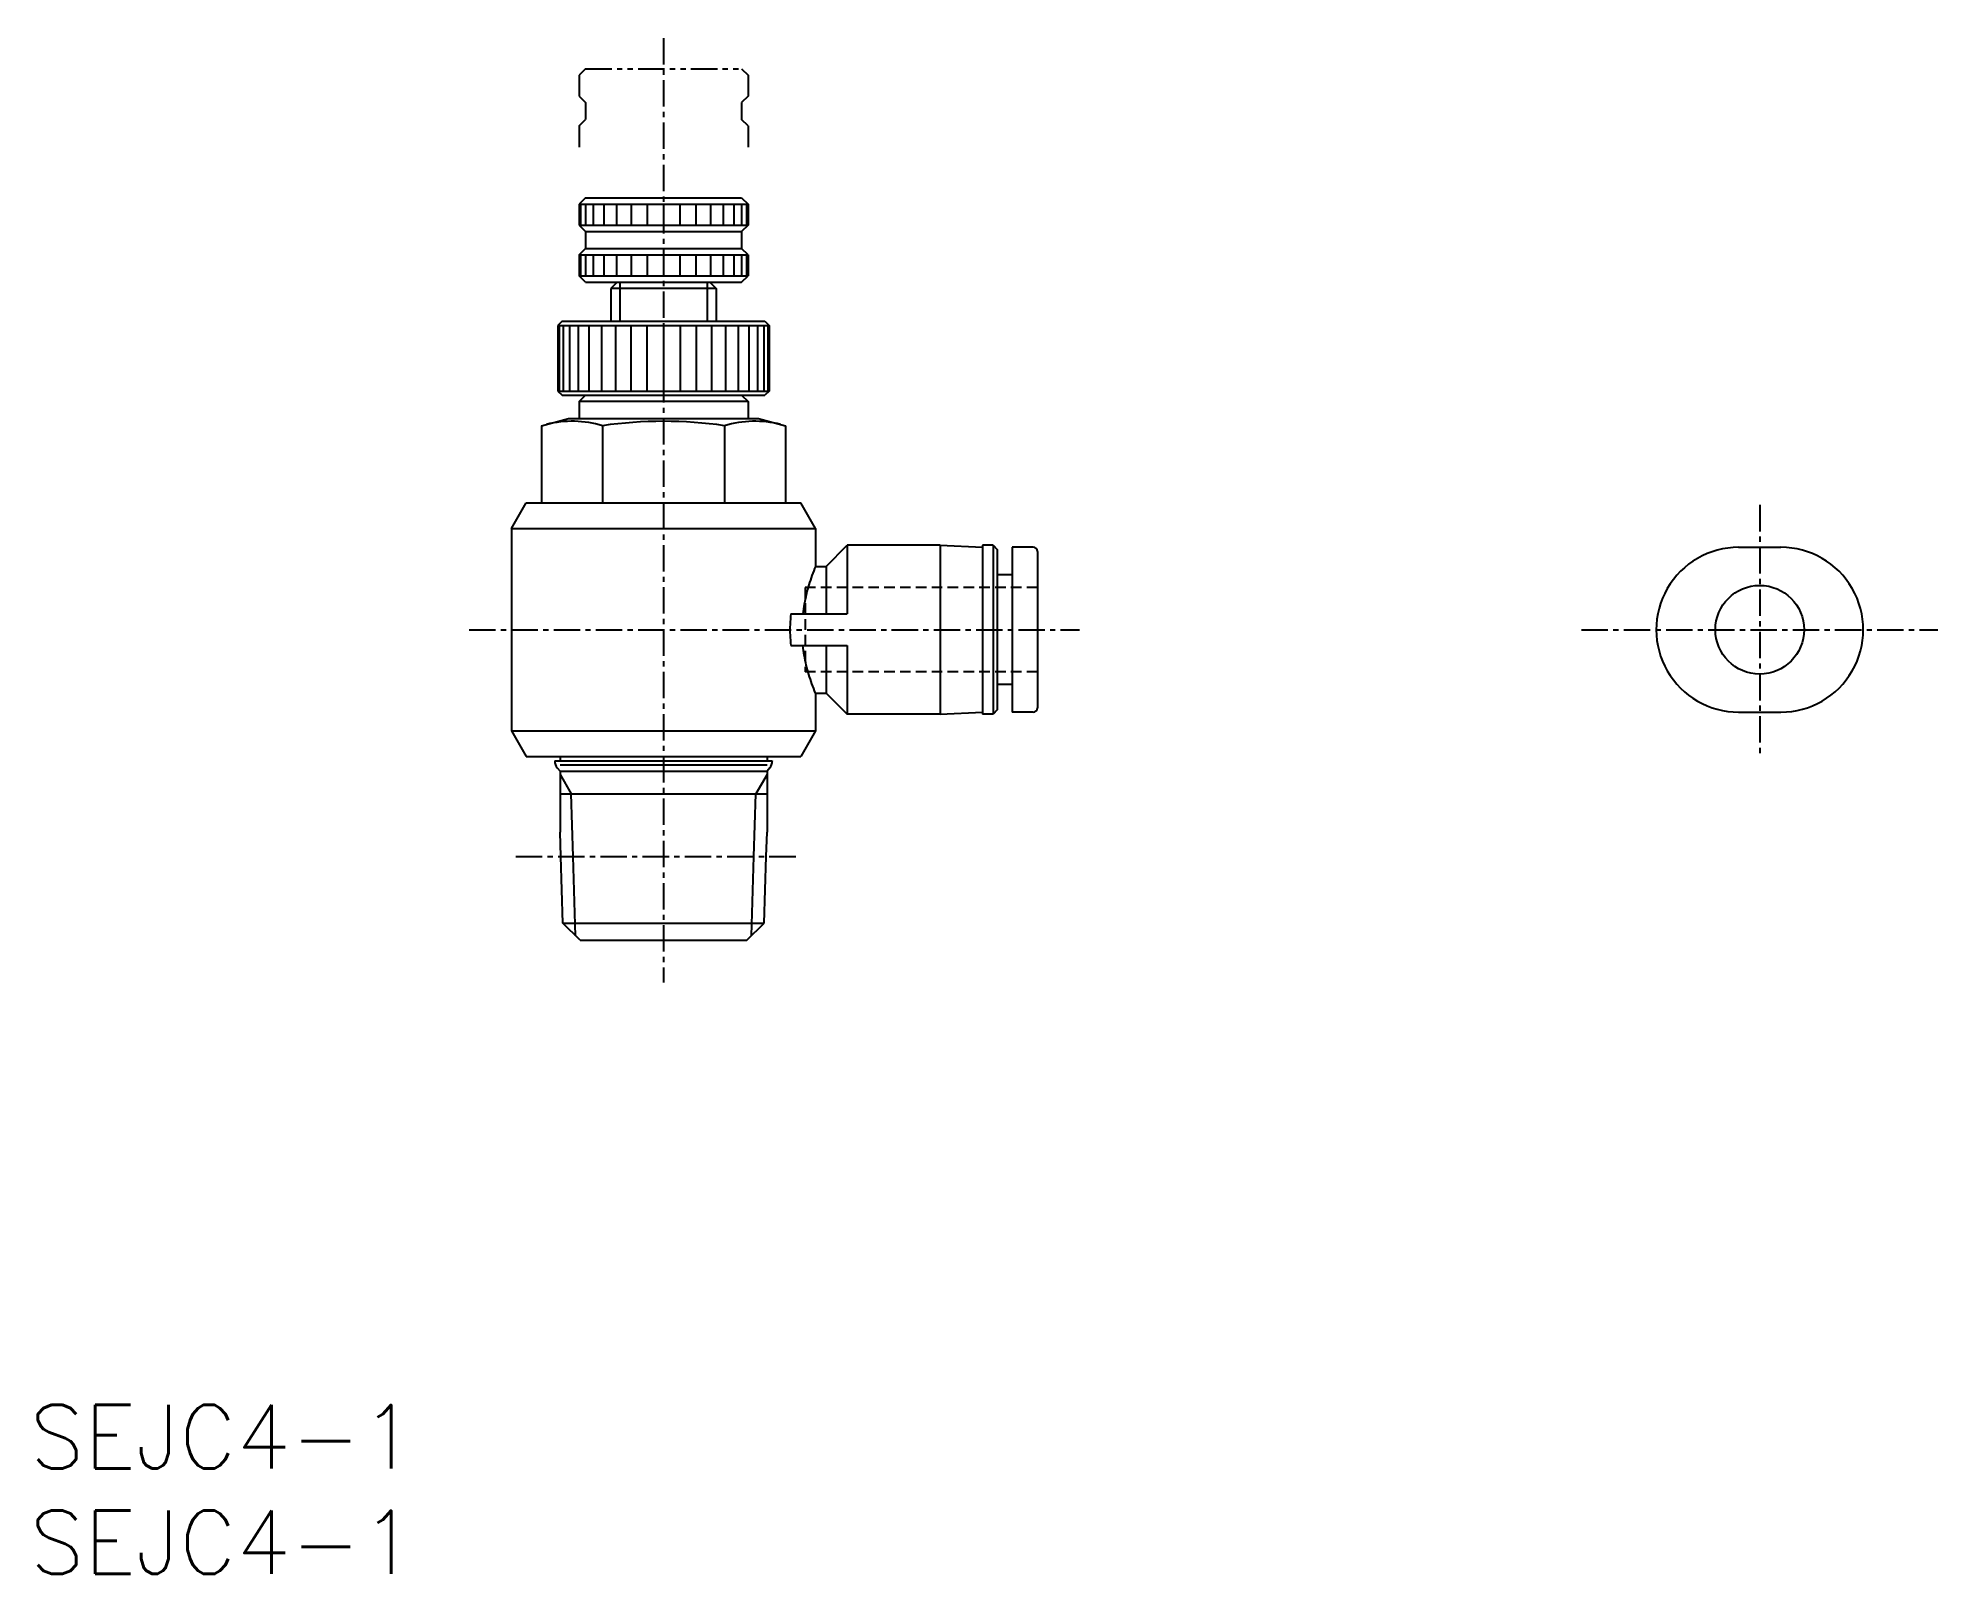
# Model space of a CAD drawing. Extents: x 0.4 to 90.3, y 0 to 72.7.
import ezdxf

# ---------------------------------------------------------------- set-up
doc = ezdxf.new("R2010")
doc.units = 0
for name, pattern in [('CENTER', [2, 1.25, -0.25, 0.25, -0.25]), ('DASHED', [0.75, 0.5, -0.25]), ('PHANTOM', [2.5, 1.25, -0.25, 0.25, -0.25, 0.25, -0.25])]:
    doc.linetypes.add(name, pattern=pattern)
doc.layers.get('0').update_dxf_attribs({"linetype": 'CONTINUOUS'})
doc.layers.add('CENTER', color=1, linetype='CENTER')
doc.styles.get("Standard").update_dxf_attribs({"font": 'txt.shx'})

# ---------------------------------------------------------------- blocks, each defined once
blk = doc.blocks.new('*U12')
at = {"color": 7, "linetype": 'CONTINUOUS'}
blk.add_text('SEJC4-1', height=3, dxfattribs=at).set_placement((0, 0))
blk = doc.blocks.new('*U13')
at = {"color": 7, "linetype": 'CONTINUOUS'}
blk.add_text('SEJC4-1', height=3, dxfattribs=at).set_placement((0, 5))

msp = doc.modelspace()

# ---------------------------------------------------------------- linework, layer by layer
at = {"color": 3, "linetype": 'PHANTOM'}
for p, q in [((26.299999, 71.25), (25.999999, 70.95)), ((26.299999, 71.25), (33.699996, 71.25)), ((33.699999, 71.25), (34.000001, 70.95)), ((25.999999, 70.95), (25.999999, 69.95)), ((33.999999, 70.95), (33.999999, 69.95)), ((25.999999, 69.95), (26.299999, 69.65)), ((26.299999, 69.65), (26.299999, 68.85)), ((34, 69.95), (33.699996, 69.65)), ((33.699996, 69.65), (33.699996, 68.85)), ((25.999999, 68.55001), (26.299999, 68.85)), ((25.999999, 68.55), (25.999999, 67.55)), ((33.999998, 68.55001), (33.699999, 68.85)), ((33.999999, 68.55), (33.999999, 67.55))]:
    msp.add_line(p, q, dxfattribs=at)
at = {"color": 7, "linetype": 'CONTINUOUS'}
for p, q in [((26.299999, 65.15), (25.999999, 64.85)), ((25.999999, 64.85), (33.999999, 64.85)), ((25.999999, 64.85), (25.999999, 63.85)), ((26.076859, 64.85), (26.076859, 63.85)), ((26.299999, 65.15), (33.7, 65.15)), ((26.304479, 64.85), (26.304479, 63.85)), ((26.674119, 64.85), (26.674119, 63.85)), ((27.171569, 64.85), (27.171569, 63.85)), ((27.777719, 64.85), (27.777719, 63.85)), ((28.469268, 64.85), (28.469268, 63.85)), ((29.219634, 64.85), (29.219634, 63.85)), ((29.999999, 64.85), (29.999999, 63.85)), ((30.780364, 64.85), (30.780364, 63.85)), ((31.53073, 64.85), (31.53073, 63.85)), ((32.222281, 64.85), (32.222281, 63.85)), ((32.828429, 64.85), (32.828429, 63.85)), ((33.325881, 64.85), (33.325881, 63.85)), ((33.695517, 64.85), (33.695517, 63.85)), ((33.7, 65.15), (33.999999, 64.85)), ((33.92314, 64.85), (33.92314, 63.85)), ((33.999999, 64.85), (33.999999, 63.85)), ((25.999999, 63.85), (26.299999, 63.55)), ((25.999999, 63.85), (33.999999, 63.85)), ((26.299999, 63.55), (33.699996, 63.55)), ((26.299999, 63.55), (26.299999, 62.75)), ((34, 63.85), (33.699996, 63.55)), ((33.699996, 63.55), (33.699996, 62.75)), ((25.999999, 62.45), (26.299999, 62.75)), ((25.999999, 62.45), (25.999999, 61.45)), ((25.999999, 62.45), (33.999999, 62.45)), ((26.076859, 62.45), (26.076859, 61.45)), ((26.299999, 62.75), (33.699996, 62.75)), ((26.304479, 62.45), (26.304479, 61.45)), ((26.674119, 62.45), (26.674119, 61.45)), ((27.171569, 62.45), (27.171569, 61.45)), ((27.777719, 62.45), (27.777719, 61.45)), ((28.469268, 62.45), (28.469268, 61.45)), ((29.219634, 62.45), (29.219634, 61.45)), ((29.999999, 62.45), (29.999999, 61.45)), ((30.780364, 62.45), (30.780364, 61.45)), ((31.53073, 62.45), (31.53073, 61.45)), ((32.222281, 62.45), (32.222281, 61.45)), ((32.828429, 62.45), (32.828429, 61.45)), ((33.325881, 62.45), (33.325881, 61.45)), ((33.695517, 62.45), (33.695517, 61.45)), ((33.999998, 62.45), (33.699999, 62.75)), ((33.92314, 62.45), (33.92314, 61.45)), ((33.999999, 62.45), (33.999999, 61.45)), ((26.299999, 61.15), (25.999999, 61.45)), ((25.999999, 61.45), (33.999999, 61.45)), ((33.699998, 61.15), (33.999999, 61.45)), ((26.299999, 61.15), (33.699996, 61.15)), ((27.799999, 61.15), (27.499999, 60.85)), ((32.499999, 60.85), (27.499999, 60.85)), ((27.499999, 60.85), (27.499999, 59.3)), ((27.932999, 61.15), (27.932999, 59.3)), ((32.067, 61.15), (32.067, 59.3)), ((32.2, 61.15), (32.499999, 60.85)), ((32.499999, 60.85), (32.499999, 59.3)), ((25.199989, 59.29999), (24.999989, 59.1)), ((24.999999, 59.10001), (34.999999, 59.10001)), ((24.999999, 59.10001), (24.999999, 56)), ((25.061549, 59.10001), (25.061549, 56)), ((25.200009, 59.3), (34.799987, 59.3)), ((25.244719, 59.10001), (25.244719, 56)), ((25.544979, 59.10001), (25.544979, 56)), ((25.954899, 59.10001), (25.954899, 56)), ((26.464479, 59.10001), (26.464479, 56)), ((27.061069, 59.10001), (27.061069, 56)), ((27.730039, 59.10001), (27.730039, 56)), ((28.454894, 59.10001), (28.454894, 56)), ((29.217833, 59.10001), (29.217833, 56)), ((29.999999, 59.10001), (29.999999, 56)), ((30.782165, 59.10001), (30.782165, 56)), ((31.545104, 59.10001), (31.545104, 56)), ((32.269957, 59.10001), (32.269957, 56)), ((32.938933, 59.10001), (32.938933, 56)), ((33.535521, 59.10001), (33.535521, 56)), ((34.045104, 59.10001), (34.045104, 56)), ((34.455016, 59.10001), (34.455016, 56)), ((34.755279, 59.10001), (34.755279, 56)), ((34.800005, 59.30001), (35.000001, 59.10002)), ((34.938445, 59.10001), (34.938445, 56)), ((34.999999, 59.10001), (34.999999, 56)), ((24.999999, 56.00001), (25.199999, 55.80001)), ((24.999999, 56), (34.999999, 56)), ((25.200009, 55.8), (34.799987, 55.8)), ((26.000009, 55.50001), (26.299999, 55.80001)), ((33.700006, 55.80002), (34.000011, 55.50001)), ((34.99999, 56), (34.799994, 55.80001)), ((33.999999, 55.5), (25.999999, 55.5)), ((25.999999, 55.5), (25.999999, 54.7)), ((33.999999, 55.5), (33.999999, 54.7)), ((24.226499, 54.35876), (25.499999, 54.7)), ((24.226499, 54.35876), (24.226499, 50.7)), ((25.499999, 54.7), (34.499999, 54.7)), ((27.113249, 54.35876), (27.113249, 50.7)), ((32.88675, 54.35876), (32.88675, 50.7)), ((34.499999, 54.7), (35.773502, 54.35876)), ((35.773502, 54.35876), (35.773502, 50.7)), ((22.800009, 49.48756), (23.500009, 50.7)), ((23.499999, 50.7), (36.500007, 50.7)), ((37.200004, 49.48756), (36.500007, 50.69999)), ((22.799999, 49.48756), (37.200004, 49.48756)), ((22.799999, 49.48756), (22.799999, 39.91243)), ((37.200004, 49.48756), (37.200004, 47.7)), ((37.700009, 47.69999), (38.700007, 48.69999)), ((38.700004, 48.7), (38.700004, 45.45)), ((43.100005, 48.7), (38.700004, 48.7)), ((43.100005, 48.7), (45.1, 48.6)), ((43.100005, 48.7), (43.100005, 40.7)), ((45.600005, 48.7), (45.100005, 48.7)), ((45.100005, 48.7), (45.100005, 40.7)), ((45.600002, 48.7), (45.800004, 48.49999)), ((45.600005, 48.7), (45.600005, 40.7)), ((47.500005, 48.6), (46.500005, 48.6)), ((46.500005, 48.6), (46.500005, 40.8)), ((80.900652, 48.6), (82.900652, 48.6)), ((37.200004, 47.7), (37.700004, 47.7)), ((37.700004, 47.7), (37.700004, 45.45)), ((45.800005, 48.5), (45.800005, 40.9)), ((47.700005, 48.4), (47.700005, 41)), ((46.500005, 47.3), (45.800005, 47.3)), ((36.033447, 45.45), (38.700004, 45.45)), ((36.033447, 43.95), (38.700004, 43.95)), ((37.700004, 43.95), (37.700004, 41.7)), ((38.700004, 43.95), (38.700004, 40.7)), ((37.200004, 41.7), (37.200004, 39.91243)), ((37.200004, 41.7), (37.700004, 41.7)), ((37.700001, 41.7), (38.700002, 40.7)), ((46.500005, 42.1), (45.800005, 42.1)), ((43.100005, 40.7), (38.700004, 40.7)), ((43.100005, 40.7), (45.100002, 40.79999)), ((45.600005, 40.7), (45.100005, 40.7)), ((45.800005, 40.9), (45.600003, 40.7)), ((47.500005, 40.8), (46.500005, 40.8)), ((80.900652, 40.8), (82.900652, 40.8)), ((22.799999, 39.91243), (23.500003, 38.7)), ((22.799999, 39.91243), (37.200004, 39.91243)), ((37.200004, 39.91243), (36.500005, 38.7)), ((23.500003, 38.7), (36.500005, 38.7)), ((25.099999, 38.7), (25.099999, 38.5)), ((34.899999, 38.7), (34.899999, 38.5)), ((24.849999, 38.5), (35.149999, 38.5)), ((24.849999, 38.5), (24.849999, 38.48103)), ((24.965889, 38.16094), (25.099999, 38)), ((25.099999, 38.3), (34.899999, 38.3)), ((25.099999, 38), (25.099999, 35.122081)), ((25.099999, 38), (34.899999, 38)), ((25.099999, 37.84423), (25.624309, 36.9361)), ((34.899999, 37.84423), (34.37569, 36.9361)), ((35.034111, 38.16094), (34.899999, 38)), ((34.899999, 38), (34.899999, 35.122081)), ((35.149999, 38.5), (35.149999, 38.48103)), ((25.099999, 36.9361), (34.899999, 36.9361)), ((25.716999, 33.97), (25.624309, 36.9361)), ((34.282999, 33.97), (34.37569, 36.9361)), ((25.135999, 33.97), (25.099999, 35.122081)), ((34.863996, 33.97), (34.899999, 35.122081)), ((25.234579, 30.815417), (25.135999, 33.97)), ((25.834319, 30.215678), (25.716999, 33.97)), ((34.165677, 30.215678), (34.282999, 33.97)), ((34.765416, 30.815417), (34.863996, 33.97)), ((26.049999, 30), (25.234579, 30.815417)), ((25.234579, 30.815417), (34.765416, 30.815417)), ((33.949999, 30), (34.765416, 30.815417)), ((26.049999, 30), (33.949999, 30))]:
    msp.add_line(p, q, dxfattribs=at)
at = {"color": 3, "linetype": 'DASHED'}
for p, q in [((36.700005, 46.7), (36.700005, 42.7)), ((47.700005, 46.7), (36.700005, 46.7)), ((47.700005, 42.7), (36.700005, 42.7))]:
    msp.add_line(p, q, dxfattribs=at)
at = {"color": 7, "linetype": 'CONTINUOUS'}
for points in [[(37.200004, 47.7, 0.010722448), (37.029547, 47.26488, 0.014582995), (36.88123, 46.82197, 0.015207561), (36.760077, 46.37093, 0.014705402), (36.665955, 45.91278, 0.014317532), (36.598507, 45.44962)], [(36.033447, 45.45, 0.020600625), (35.991892, 44.95068, 0.020906818), (35.99189, 44.44936, 0.020602398), (36.033447, 43.95)], [(37.200004, 41.7, -0.010722586), (37.029547, 42.13512, -0.01458285), (36.88123, 42.57803, -0.015207564), (36.760077, 43.02907, -0.014705405), (36.665955, 43.48722, -0.014317535), (36.598507, 43.95037)]]:
    msp.add_lwpolyline(points, format="xyb", dxfattribs=at)
msp.add_circle((81.900652, 44.7), 2.1, dxfattribs=at)
for centre, radius, start, end in [((25.669869, 49.43649), 5.129537, 73.65711, 103.65711), ((29.999999, 34.358763), 20.20726, 81.786789, 98.213209), ((34.330126, 49.43649), 5.129537, 76.342895, 106.3429), ((47.500005, 48.4), 0.2, 0, 90), ((80.900652, 44.7), 3.9, 89.999996, 270), ((82.900652, 44.7), 3.9, 270, 90.000003), ((47.500005, 41), 0.2, 270, 0), ((25.349999, 38.48103), 0.5, 180, 219.80528), ((34.649999, 38.48103), 0.5, 320.19472, 0)]:
    msp.add_arc(centre, radius, start, end, dxfattribs=at)
at = {"layer": 'CENTER', "color": 1, "linetype": 'CENTER'}
for p, q in [((29.999999, 72.70999), (29.999999, 28)), ((81.900652, 50.606901), (81.900652, 38.793099)), ((20.799999, 44.7), (49.700005, 44.7)), ((73.462221, 44.7), (90.339082, 44.7)), ((23.009739, 33.97), (36.344106, 33.97))]:
    msp.add_line(p, q, dxfattribs=at)

# ---------------------------------------------------------------- block references
at = {"color": 7, "linetype": 'CONTINUOUS'}
for name in ['*U13', '*U12']:
    msp.add_blockref(name, (0, 0), dxfattribs=at)

doc.saveas('drawing.dxf')
